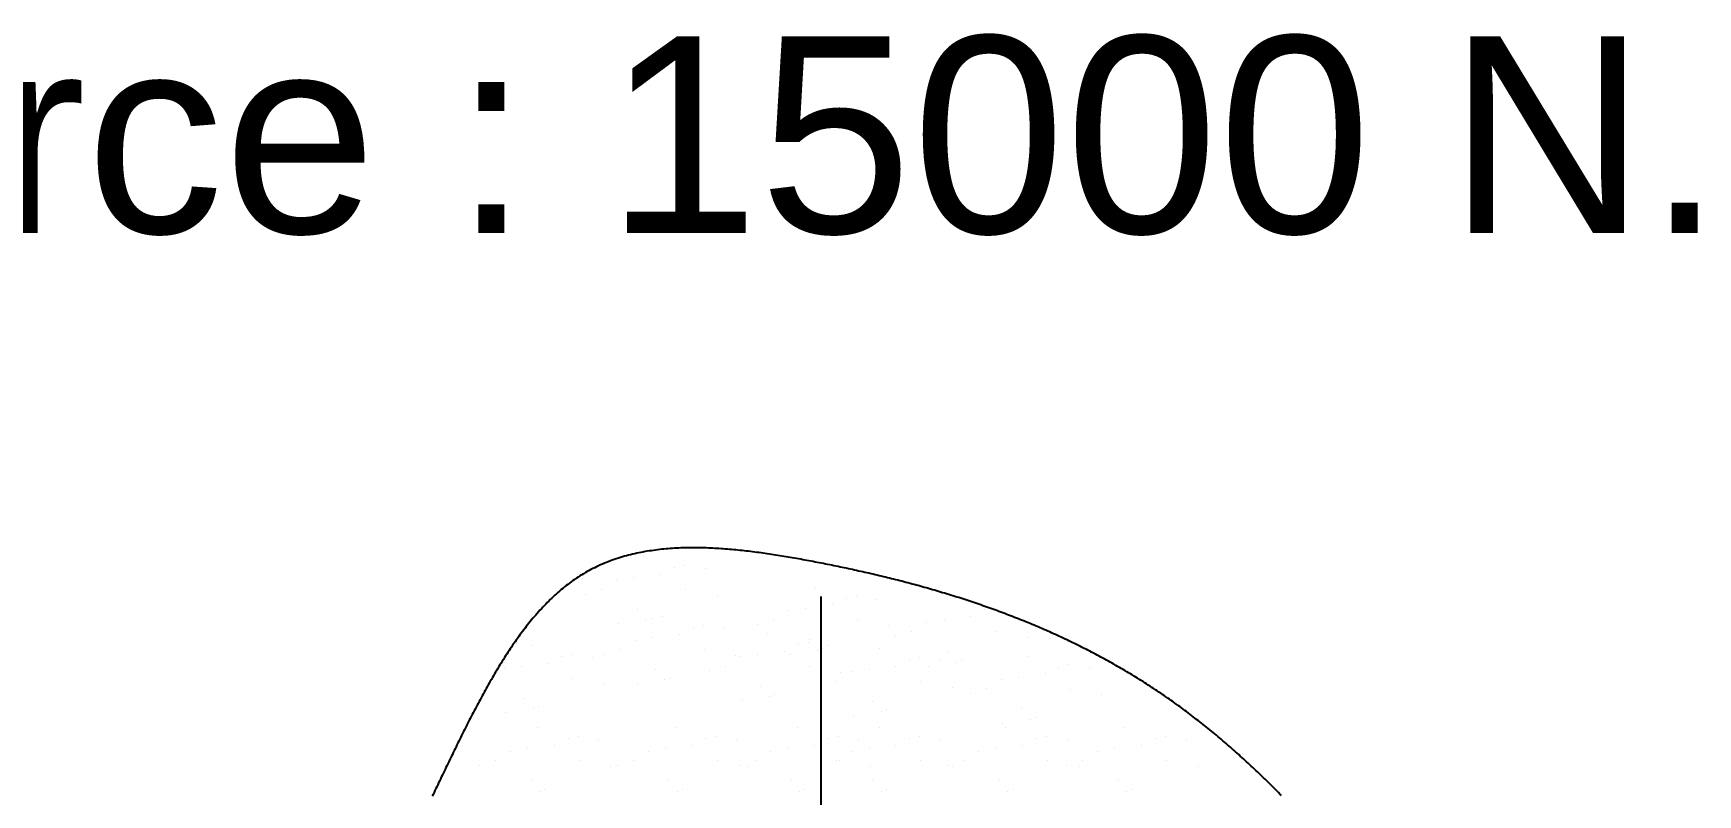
# Paper-space layout 'ldTemplatePARS001R3OrderA3BWPP03 (2)' of a CAD drawing. Header units: millimetres. Extents: x 302 to 722, y -383 to -86.
# Drawn here: x 502.78 to 528.13, y -256.22 to -244.62 of the extents above; entities that cross this region are included whole.
import ezdxf

# ---------------------------------------------------------------- set-up
doc = ezdxf.new("R2010")
doc.units = ezdxf.units.MM
doc.linetypes.add('DASH_CENTER', pattern=[36, 24, -3, 6, -3])
doc.styles.get("Standard").update_dxf_attribs({"font": 'ARIALUNI.TTF'})

psp = doc.layouts.new('ldTemplatePARS001R3OrderA3BWPP03 (2)')

# ---------------------------------------------------------------- linework, layer by layer
at = {"color": 7}
for p, q in [((511.507, -252.684), (511.478, -252.696)), ((511.537, -252.672), (511.507, -252.684)), ((511.568, -252.661), (511.537, -252.672)), ((511.598, -252.65), (511.568, -252.661)), ((511.628, -252.639), (511.598, -252.65)), ((511.659, -252.628), (511.628, -252.639)), ((511.69, -252.618), (511.659, -252.628)), ((511.72, -252.609), (511.69, -252.618)), ((511.751, -252.599), (511.72, -252.609)), ((511.782, -252.59), (511.751, -252.599)), ((511.813, -252.582), (511.782, -252.59)), ((511.845, -252.574), (511.813, -252.582)), ((511.876, -252.566), (511.845, -252.574)), ((511.907, -252.558), (511.876, -252.566)), ((511.939, -252.551), (511.907, -252.558)), ((511.97, -252.544), (511.939, -252.551)), ((512.002, -252.537), (511.97, -252.544)), ((512.033, -252.531), (512.002, -252.537)), ((512.065, -252.525), (512.033, -252.531)), ((512.097, -252.519), (512.065, -252.525)), ((512.076, -252.596), (512.076, -252.596)), ((512.129, -252.514), (512.097, -252.519)), ((512.16, -252.508), (512.129, -252.514)), ((512.192, -252.504), (512.16, -252.508)), ((512.224, -252.499), (512.192, -252.504)), ((512.256, -252.495), (512.224, -252.499)), ((512.288, -252.491), (512.256, -252.495)), ((512.32, -252.487), (512.288, -252.491)), ((512.352, -252.483), (512.32, -252.487)), ((512.384, -252.48), (512.352, -252.483)), ((512.416, -252.477), (512.384, -252.48)), ((512.449, -252.475), (512.416, -252.477)), ((512.481, -252.472), (512.449, -252.475)), ((512.513, -252.47), (512.481, -252.472)), ((512.545, -252.468), (512.513, -252.47)), ((512.577, -252.466), (512.545, -252.468)), ((512.609, -252.464), (512.577, -252.466)), ((512.641, -252.463), (512.609, -252.464)), ((512.674, -252.462), (512.641, -252.463)), ((512.706, -252.461), (512.674, -252.462)), ((512.738, -252.46), (512.706, -252.461)), ((512.77, -252.46), (512.738, -252.46)), ((512.803, -252.46), (512.77, -252.46)), ((512.835, -252.46), (512.803, -252.46)), ((512.867, -252.46), (512.835, -252.46)), ((512.899, -252.46), (512.867, -252.46)), ((512.931, -252.46), (512.899, -252.46)), ((512.964, -252.461), (512.931, -252.46)), ((512.996, -252.462), (512.964, -252.461)), ((513.028, -252.463), (512.996, -252.462)), ((513.06, -252.464), (513.028, -252.463)), ((513.092, -252.465), (513.06, -252.464)), ((513.125, -252.467), (513.092, -252.465)), ((513.157, -252.469), (513.125, -252.467)), ((513.189, -252.47), (513.157, -252.469)), ((513.221, -252.472), (513.189, -252.47)), ((513.253, -252.474), (513.221, -252.472)), ((513.285, -252.477), (513.253, -252.474)), ((513.317, -252.479), (513.285, -252.477)), ((513.35, -252.482), (513.317, -252.479)), ((513.382, -252.484), (513.35, -252.482)), ((513.414, -252.487), (513.382, -252.484)), ((513.446, -252.49), (513.414, -252.487)), ((513.478, -252.493), (513.446, -252.49)), ((513.51, -252.496), (513.478, -252.493)), ((513.542, -252.5), (513.51, -252.496)), ((513.574, -252.503), (513.542, -252.5)), ((513.606, -252.506), (513.574, -252.503)), ((513.638, -252.51), (513.606, -252.506)), ((513.67, -252.514), (513.638, -252.51)), ((513.702, -252.518), (513.67, -252.514)), ((513.734, -252.522), (513.702, -252.518)), ((513.766, -252.526), (513.734, -252.522)), ((513.798, -252.53), (513.766, -252.526)), ((513.83, -252.534), (513.798, -252.53)), ((513.862, -252.539), (513.83, -252.534)), ((513.894, -252.543), (513.862, -252.539)), ((513.925, -252.547), (513.894, -252.543)), ((513.957, -252.552), (513.925, -252.547)), ((513.989, -252.557), (513.957, -252.552)), ((514.021, -252.562), (513.989, -252.557)), ((514.053, -252.566), (514.021, -252.562)), ((514.085, -252.571), (514.053, -252.566)), ((514.116, -252.576), (514.085, -252.571)), ((514.148, -252.581), (514.116, -252.576)), ((514.18, -252.587), (514.148, -252.581)), ((514.212, -252.592), (514.18, -252.587)), ((514.244, -252.597), (514.212, -252.592)), ((514.275, -252.602), (514.244, -252.597)), ((514.307, -252.608), (514.275, -252.602)), ((514.339, -252.613), (514.307, -252.608)), ((514.37, -252.619), (514.339, -252.613)), ((514.402, -252.624), (514.37, -252.619)), ((514.434, -252.63), (514.402, -252.624)), ((514.466, -252.636), (514.434, -252.63)), ((514.497, -252.642), (514.466, -252.636)), ((514.529, -252.647), (514.497, -252.642)), ((514.561, -252.653), (514.529, -252.647)), ((514.592, -252.659), (514.561, -252.653)), ((514.624, -252.665), (514.592, -252.659)), ((514.656, -252.671), (514.624, -252.665)), ((514.687, -252.677), (514.656, -252.671)), ((514.719, -252.683), (514.687, -252.677)), ((514.75, -252.689), (514.719, -252.683)), ((514.782, -252.695), (514.75, -252.689)), ((511.024, -252.942), (510.998, -252.96)), ((511.051, -252.924), (511.024, -252.942)), ((511.078, -252.906), (511.051, -252.924)), ((511.105, -252.888), (511.078, -252.906)), ((511.132, -252.871), (511.105, -252.888)), ((511.16, -252.855), (511.132, -252.871)), ((511.188, -252.839), (511.16, -252.855)), ((511.216, -252.823), (511.188, -252.839)), ((511.244, -252.807), (511.216, -252.823)), ((511.273, -252.792), (511.244, -252.807)), ((511.301, -252.777), (511.273, -252.792)), ((511.33, -252.763), (511.301, -252.777)), ((511.359, -252.749), (511.33, -252.763)), ((511.389, -252.735), (511.359, -252.749)), ((511.418, -252.722), (511.389, -252.735)), ((511.448, -252.709), (511.418, -252.722)), ((511.478, -252.696), (511.448, -252.709)), ((511.925, -252.917), (511.925, -252.917)), ((512.331, -252.863), (512.331, -252.863)), ((512.542, -252.762), (512.542, -252.762)), ((512.695, -252.726), (512.695, -252.726)), ((513.01, -252.774), (513.01, -252.774)), ((514.814, -252.702), (514.782, -252.695)), ((514.845, -252.708), (514.814, -252.702)), ((514.877, -252.714), (514.845, -252.708)), ((514.908, -252.72), (514.877, -252.714)), ((514.94, -252.727), (514.908, -252.72)), ((514.971, -252.733), (514.94, -252.727)), ((515.003, -252.74), (514.971, -252.733)), ((515.035, -252.746), (515.003, -252.74)), ((515.066, -252.753), (515.035, -252.746)), ((515.098, -252.759), (515.066, -252.753)), ((515.129, -252.766), (515.098, -252.759)), ((515.161, -252.773), (515.129, -252.766)), ((515.192, -252.779), (515.161, -252.773)), ((515.224, -252.786), (515.192, -252.779)), ((515.255, -252.793), (515.224, -252.786)), ((515.286, -252.8), (515.255, -252.793)), ((515.318, -252.807), (515.286, -252.8)), ((515.349, -252.814), (515.318, -252.807)), ((515.381, -252.821), (515.349, -252.814)), ((515.412, -252.828), (515.381, -252.821)), ((515.444, -252.835), (515.412, -252.828)), ((515.475, -252.842), (515.444, -252.835)), ((515.506, -252.849), (515.475, -252.842)), ((515.538, -252.856), (515.506, -252.849)), ((515.569, -252.864), (515.538, -252.856)), ((515.6, -252.871), (515.569, -252.864)), ((515.632, -252.878), (515.6, -252.871)), ((515.663, -252.886), (515.632, -252.878)), ((515.694, -252.893), (515.663, -252.886)), ((515.726, -252.901), (515.694, -252.893)), ((515.757, -252.908), (515.726, -252.901)), ((515.788, -252.916), (515.757, -252.908)), ((515.82, -252.924), (515.788, -252.916)), ((515.851, -252.931), (515.82, -252.924)), ((515.882, -252.939), (515.851, -252.931)), ((515.913, -252.947), (515.882, -252.939)), ((510.722, -253.183), (510.699, -253.205)), ((510.746, -253.162), (510.722, -253.183)), ((510.77, -253.14), (510.746, -253.162)), ((510.795, -253.119), (510.77, -253.14)), ((510.819, -253.098), (510.795, -253.119)), ((510.844, -253.078), (510.819, -253.098)), ((510.869, -253.057), (510.844, -253.078)), ((510.894, -253.037), (510.869, -253.057)), ((510.92, -253.017), (510.894, -253.037)), ((510.946, -252.998), (510.92, -253.017)), ((510.972, -252.979), (510.946, -252.998)), ((510.998, -252.96), (510.972, -252.979)), ((511.191, -253.165), (511.191, -253.165)), ((511.432, -253.091), (511.432, -253.091)), ((511.664, -252.951), (511.664, -252.951)), ((512.711, -253.097), (512.711, -253.097)), ((513.192, -253.182), (513.192, -253.182)), ((514.693, -253.064), (514.693, -253.064)), ((515.311, -253.193), (515.311, -253.193)), ((515.944, -252.955), (515.913, -252.947)), ((515.976, -252.963), (515.944, -252.955)), ((516.007, -252.971), (515.976, -252.963)), ((516.038, -252.979), (516.007, -252.971)), ((516.069, -252.987), (516.038, -252.979)), ((516.1, -252.996), (516.069, -252.987)), ((516.131, -253.004), (516.1, -252.996)), ((516.163, -253.012), (516.131, -253.004)), ((516.194, -253.02), (516.163, -253.012)), ((516.225, -253.029), (516.194, -253.02)), ((516.256, -253.037), (516.225, -253.029)), ((516.287, -253.046), (516.256, -253.037)), ((516.318, -253.055), (516.287, -253.046)), ((516.349, -253.063), (516.318, -253.055)), ((516.38, -253.072), (516.349, -253.063)), ((516.411, -253.081), (516.38, -253.072)), ((516.442, -253.09), (516.411, -253.081)), ((516.473, -253.099), (516.442, -253.09)), ((516.504, -253.107), (516.473, -253.099)), ((516.535, -253.117), (516.504, -253.107)), ((516.565, -253.126), (516.535, -253.117)), ((516.596, -253.135), (516.565, -253.126)), ((516.627, -253.144), (516.596, -253.135)), ((516.658, -253.153), (516.627, -253.144)), ((516.689, -253.163), (516.658, -253.153)), ((516.72, -253.172), (516.689, -253.163)), ((516.75, -253.181), (516.72, -253.172)), ((516.781, -253.191), (516.75, -253.181)), ((516.812, -253.201), (516.781, -253.191)), ((510.474, -253.437), (510.452, -253.461)), ((510.495, -253.413), (510.474, -253.437)), ((510.517, -253.389), (510.495, -253.413)), ((510.539, -253.365), (510.517, -253.389)), ((510.561, -253.342), (510.539, -253.365)), ((510.584, -253.319), (510.561, -253.342)), ((510.606, -253.296), (510.584, -253.319)), ((510.629, -253.273), (510.606, -253.296)), ((510.652, -253.25), (510.629, -253.273)), ((510.675, -253.228), (510.652, -253.25)), ((510.699, -253.205), (510.675, -253.228)), ((511.976, -253.396), (511.976, -253.396)), ((514.281, -253.418), (514.281, -253.418)), ((514.541, -253.384), (514.541, -253.384)), ((514.948, -253.331), (514.948, -253.331)), ((515.159, -253.229), (515.159, -253.229)), ((515.627, -253.241), (515.627, -253.241)), ((516.8, -253.24), (516.8, -253.24)), ((516.843, -253.21), (516.812, -253.201)), ((516.873, -253.22), (516.843, -253.21)), ((516.904, -253.23), (516.873, -253.22)), ((516.935, -253.24), (516.904, -253.23)), ((516.965, -253.25), (516.935, -253.24)), ((516.996, -253.26), (516.965, -253.25)), ((517.026, -253.27), (516.996, -253.26)), ((517.057, -253.28), (517.026, -253.27)), ((517.088, -253.29), (517.057, -253.28)), ((517.118, -253.3), (517.088, -253.29)), ((517.149, -253.311), (517.118, -253.3)), ((517.179, -253.321), (517.149, -253.311)), ((517.21, -253.331), (517.179, -253.321)), ((517.24, -253.342), (517.21, -253.331)), ((517.27, -253.353), (517.24, -253.342)), ((517.266, -253.405), (517.266, -253.405)), ((517.301, -253.363), (517.27, -253.353)), ((517.331, -253.374), (517.301, -253.363)), ((517.361, -253.385), (517.331, -253.374)), ((517.392, -253.396), (517.361, -253.385)), ((517.422, -253.407), (517.392, -253.396)), ((517.452, -253.418), (517.422, -253.407)), ((517.483, -253.429), (517.452, -253.418)), ((517.513, -253.44), (517.483, -253.429)), ((517.543, -253.451), (517.513, -253.44)), ((517.573, -253.462), (517.543, -253.451)), ((510.269, -253.685), (510.249, -253.711)), ((510.288, -253.66), (510.269, -253.685)), ((510.308, -253.634), (510.288, -253.66)), ((510.328, -253.609), (510.308, -253.634)), ((510.349, -253.584), (510.328, -253.609)), ((510.369, -253.559), (510.349, -253.584)), ((510.39, -253.534), (510.369, -253.559)), ((510.41, -253.51), (510.39, -253.534)), ((510.431, -253.485), (510.41, -253.51)), ((510.452, -253.461), (510.431, -253.485)), ((511.689, -253.621), (511.689, -253.621)), ((512.108, -253.56), (512.108, -253.56)), ((512.187, -253.531), (512.187, -253.531)), ((512.364, -253.511), (512.364, -253.511)), ((512.829, -253.676), (512.829, -253.676)), ((512.982, -253.64), (512.982, -253.64)), ((513.298, -253.688), (513.298, -253.688)), ((513.808, -253.632), (513.808, -253.632)), ((514.048, -253.558), (514.048, -253.558)), ((515.327, -253.564), (515.327, -253.564)), ((515.809, -253.649), (515.809, -253.649)), ((516.389, -253.594), (516.389, -253.594)), ((516.649, -253.56), (516.649, -253.56)), ((517.055, -253.507), (517.055, -253.507)), ((517.603, -253.474), (517.573, -253.462)), ((517.633, -253.485), (517.603, -253.474)), ((517.663, -253.497), (517.633, -253.485)), ((517.693, -253.508), (517.663, -253.497)), ((517.723, -253.52), (517.693, -253.508)), ((517.753, -253.532), (517.723, -253.52)), ((517.783, -253.544), (517.753, -253.532)), ((517.813, -253.556), (517.783, -253.544)), ((517.843, -253.568), (517.813, -253.556)), ((517.873, -253.58), (517.843, -253.568)), ((517.903, -253.592), (517.873, -253.58)), ((517.933, -253.604), (517.903, -253.592)), ((517.962, -253.616), (517.933, -253.604)), ((517.992, -253.629), (517.962, -253.616)), ((518.022, -253.641), (517.992, -253.629)), ((518.052, -253.653), (518.022, -253.641)), ((518.081, -253.666), (518.052, -253.653)), ((518.111, -253.679), (518.081, -253.666)), ((518.14, -253.691), (518.111, -253.679)), ((518.17, -253.704), (518.14, -253.691)), ((518.2, -253.717), (518.17, -253.704)), ((510.08, -253.946), (510.062, -253.973)), ((510.098, -253.92), (510.08, -253.946)), ((510.116, -253.893), (510.098, -253.92)), ((510.135, -253.867), (510.116, -253.893)), ((510.154, -253.841), (510.135, -253.867)), ((510.172, -253.814), (510.154, -253.841)), ((510.191, -253.788), (510.172, -253.814)), ((510.21, -253.762), (510.191, -253.788)), ((510.23, -253.736), (510.21, -253.762)), ((510.249, -253.711), (510.23, -253.736)), ((510.363, -253.95), (510.363, -253.95)), ((511.952, -253.866), (511.952, -253.866)), ((512.212, -253.831), (512.212, -253.831)), ((512.619, -253.778), (512.619, -253.778)), ((513.96, -253.767), (513.96, -253.767)), ((514.426, -253.933), (514.426, -253.933)), ((514.578, -253.897), (514.578, -253.897)), ((514.593, -253.863), (514.593, -253.863)), ((514.894, -253.945), (514.894, -253.945)), ((515.916, -253.808), (515.916, -253.808)), ((516.156, -253.734), (516.156, -253.734)), ((517.435, -253.74), (517.435, -253.74)), ((517.916, -253.825), (517.916, -253.825)), ((518.229, -253.73), (518.2, -253.717)), ((518.258, -253.743), (518.229, -253.73)), ((518.288, -253.756), (518.258, -253.743)), ((518.317, -253.769), (518.288, -253.756)), ((518.347, -253.783), (518.317, -253.769)), ((518.376, -253.796), (518.347, -253.783)), ((518.405, -253.81), (518.376, -253.796)), ((518.434, -253.823), (518.405, -253.81)), ((518.464, -253.837), (518.434, -253.823)), ((518.493, -253.85), (518.464, -253.837)), ((518.522, -253.864), (518.493, -253.85)), ((518.551, -253.878), (518.522, -253.864)), ((518.58, -253.892), (518.551, -253.878)), ((518.609, -253.906), (518.58, -253.892)), ((518.638, -253.92), (518.609, -253.906)), ((518.667, -253.934), (518.638, -253.92)), ((518.696, -253.948), (518.667, -253.934)), ((518.725, -253.963), (518.696, -253.948)), ((509.921, -254.189), (509.904, -254.216)), ((509.939, -254.162), (509.921, -254.189)), ((509.956, -254.134), (509.939, -254.162)), ((509.973, -254.107), (509.956, -254.134)), ((509.991, -254.08), (509.973, -254.107)), ((510.008, -254.053), (509.991, -254.08)), ((510.026, -254.026), (510.008, -254.053)), ((510.044, -254), (510.026, -254.026)), ((510.062, -253.973), (510.044, -254)), ((510.829, -254.115), (510.829, -254.115)), ((510.981, -254.079), (510.981, -254.079)), ((511.297, -254.127), (511.297, -254.127)), ((511.479, -254.079), (511.479, -254.079)), ((511.719, -254.005), (511.719, -254.005)), ((512.998, -254.012), (512.998, -254.012)), ((513.48, -254.096), (513.48, -254.096)), ((513.548, -254.122), (513.548, -254.122)), ((513.808, -254.088), (513.808, -254.088)), ((514.215, -254.034), (514.215, -254.034)), ((514.306, -254.088), (514.306, -254.088)), ((514.724, -254.027), (514.724, -254.027)), ((514.804, -253.998), (514.804, -253.998)), ((515.661, -253.997), (515.661, -253.997)), ((516.126, -254.163), (516.126, -254.163)), ((516.279, -254.126), (516.279, -254.126)), ((516.595, -254.174), (516.595, -254.174)), ((516.7, -254.039), (516.7, -254.039)), ((516.832, -254.203), (516.832, -254.203)), ((516.911, -254.174), (516.911, -254.174)), ((517.934, -254.112), (517.934, -254.112)), ((518.753, -253.977), (518.725, -253.963)), ((518.782, -253.992), (518.753, -253.977)), ((518.811, -254.006), (518.782, -253.992)), ((518.84, -254.021), (518.811, -254.006)), ((518.868, -254.036), (518.84, -254.021)), ((518.897, -254.05), (518.868, -254.036)), ((518.925, -254.065), (518.897, -254.05)), ((518.954, -254.08), (518.925, -254.065)), ((518.982, -254.095), (518.954, -254.08)), ((519.011, -254.11), (518.982, -254.095)), ((519.039, -254.126), (519.011, -254.11)), ((519.068, -254.141), (519.039, -254.126)), ((519.096, -254.156), (519.068, -254.141)), ((519.124, -254.172), (519.096, -254.156)), ((519.152, -254.187), (519.124, -254.172)), ((519.18, -254.203), (519.152, -254.187)), ((519.209, -254.219), (519.18, -254.203)), ((509.756, -254.465), (509.74, -254.493)), ((509.772, -254.437), (509.756, -254.465)), ((509.788, -254.409), (509.772, -254.437)), ((509.804, -254.382), (509.788, -254.409)), ((509.821, -254.354), (509.804, -254.382)), ((509.837, -254.326), (509.821, -254.354)), ((509.854, -254.299), (509.837, -254.326)), ((509.871, -254.271), (509.854, -254.299)), ((509.887, -254.244), (509.871, -254.271)), ((509.904, -254.216), (509.887, -254.244)), ((509.951, -254.304), (509.951, -254.304)), ((510.211, -254.27), (510.211, -254.27)), ((510.618, -254.217), (510.618, -254.217)), ((510.997, -254.45), (510.997, -254.45)), ((512.263, -254.311), (512.263, -254.311)), ((512.474, -254.445), (512.474, -254.445)), ((513.075, -254.335), (513.075, -254.335)), ((513.315, -254.262), (513.315, -254.262)), ((514.594, -254.268), (514.594, -254.268)), ((515.076, -254.353), (515.076, -254.353)), ((515.249, -254.352), (515.249, -254.352)), ((515.509, -254.317), (515.509, -254.317)), ((515.916, -254.264), (515.916, -254.264)), ((516.413, -254.264), (516.413, -254.264)), ((517.522, -254.466), (517.522, -254.466)), ((517.782, -254.432), (517.782, -254.432)), ((518.189, -254.379), (518.189, -254.379)), ((518.399, -254.277), (518.399, -254.277)), ((518.552, -254.241), (518.552, -254.241)), ((518.868, -254.289), (518.868, -254.289)), ((519.237, -254.235), (519.209, -254.219)), ((519.265, -254.251), (519.237, -254.235)), ((519.293, -254.267), (519.265, -254.251)), ((519.32, -254.283), (519.293, -254.267)), ((519.348, -254.299), (519.32, -254.283)), ((519.376, -254.315), (519.348, -254.299)), ((519.404, -254.331), (519.376, -254.315)), ((519.432, -254.348), (519.404, -254.331)), ((519.459, -254.364), (519.432, -254.348)), ((519.487, -254.381), (519.459, -254.364)), ((519.515, -254.398), (519.487, -254.381)), ((519.542, -254.414), (519.515, -254.398)), ((519.57, -254.431), (519.542, -254.414)), ((519.597, -254.448), (519.57, -254.431)), ((519.624, -254.465), (519.597, -254.448)), ((519.652, -254.482), (519.624, -254.465)), ((509.614, -254.718), (509.599, -254.746)), ((509.63, -254.69), (509.614, -254.718)), ((509.645, -254.661), (509.63, -254.69)), ((509.661, -254.633), (509.645, -254.661)), ((509.676, -254.605), (509.661, -254.633)), ((509.692, -254.577), (509.676, -254.605)), ((509.708, -254.549), (509.692, -254.577)), ((509.724, -254.521), (509.708, -254.549)), ((509.74, -254.493), (509.724, -254.521)), ((511.479, -254.535), (511.479, -254.535)), ((511.977, -254.535), (511.977, -254.535)), ((512.395, -254.474), (512.395, -254.474)), ((513.859, -254.567), (513.859, -254.567)), ((514.07, -254.701), (514.07, -254.701)), ((514.776, -254.565), (514.776, -254.565)), ((515.016, -254.491), (515.016, -254.491)), ((516.295, -254.498), (516.295, -254.498)), ((516.777, -254.582), (516.777, -254.582)), ((517.049, -254.68), (517.049, -254.68)), ((517.289, -254.606), (517.289, -254.606)), ((518.568, -254.612), (518.568, -254.612)), ((519.05, -254.697), (519.05, -254.697)), ((519.679, -254.499), (519.652, -254.482)), ((519.706, -254.517), (519.679, -254.499)), ((519.733, -254.534), (519.706, -254.517)), ((519.76, -254.551), (519.733, -254.534)), ((519.787, -254.569), (519.76, -254.551)), ((519.814, -254.587), (519.787, -254.569)), ((519.841, -254.604), (519.814, -254.587)), ((519.868, -254.622), (519.841, -254.604)), ((519.895, -254.64), (519.868, -254.622)), ((519.922, -254.658), (519.895, -254.64)), ((519.948, -254.676), (519.922, -254.658)), ((519.975, -254.694), (519.948, -254.676)), ((520.002, -254.712), (519.975, -254.694)), ((520.028, -254.73), (520.002, -254.712)), ((509.478, -254.974), (509.463, -255.002)), ((509.493, -254.945), (509.478, -254.974)), ((509.508, -254.917), (509.493, -254.945)), ((509.523, -254.888), (509.508, -254.917)), ((509.538, -254.86), (509.523, -254.888)), ((509.553, -254.831), (509.538, -254.86)), ((509.568, -254.803), (509.553, -254.831)), ((509.584, -254.775), (509.568, -254.803)), ((509.599, -254.746), (509.584, -254.775)), ((509.976, -254.974), (509.976, -254.974)), ((510.263, -254.749), (510.263, -254.749)), ((510.394, -254.913), (510.394, -254.913)), ((510.473, -254.884), (510.473, -254.884)), ((513.573, -254.791), (513.573, -254.791)), ((513.991, -254.731), (513.991, -254.731)), ((515.56, -254.797), (515.56, -254.797)), ((515.692, -254.96), (515.692, -254.96)), ((515.771, -254.931), (515.771, -254.931)), ((517.833, -254.911), (517.833, -254.911)), ((520.055, -254.749), (520.028, -254.73)), ((520.081, -254.767), (520.055, -254.749)), ((520.107, -254.786), (520.081, -254.767)), ((520.134, -254.804), (520.107, -254.786)), ((520.16, -254.823), (520.134, -254.804)), ((520.186, -254.842), (520.16, -254.823)), ((520.212, -254.861), (520.186, -254.842)), ((520.238, -254.88), (520.212, -254.861)), ((520.264, -254.899), (520.238, -254.88)), ((520.29, -254.918), (520.264, -254.899)), ((520.316, -254.937), (520.29, -254.918)), ((520.342, -254.956), (520.316, -254.937)), ((520.367, -254.976), (520.342, -254.956)), ((509.361, -255.203), (509.347, -255.232)), ((509.375, -255.174), (509.361, -255.203)), ((509.39, -255.146), (509.375, -255.174)), ((509.405, -255.117), (509.39, -255.146)), ((509.419, -255.088), (509.405, -255.117)), ((509.434, -255.06), (509.419, -255.088)), ((509.449, -255.031), (509.434, -255.06)), ((509.463, -255.002), (509.449, -255.031)), ((510.461, -255.204), (510.461, -255.204)), ((512.559, -255.204), (512.559, -255.204)), ((514.419, -255.204), (514.419, -255.204)), ((515.274, -255.021), (515.274, -255.021)), ((515.661, -255.204), (515.661, -255.204)), ((517.547, -255.136), (517.547, -255.136)), ((517.589, -255.204), (517.589, -255.204)), ((517.965, -255.075), (517.965, -255.075)), ((518.044, -255.046), (518.044, -255.046)), ((519.404, -255.204), (519.404, -255.204)), ((520.393, -254.995), (520.367, -254.976)), ((520.419, -255.015), (520.393, -254.995)), ((520.444, -255.034), (520.419, -255.015)), ((520.47, -255.054), (520.444, -255.034)), ((520.495, -255.074), (520.47, -255.054)), ((520.521, -255.093), (520.495, -255.074)), ((520.546, -255.113), (520.521, -255.093)), ((520.571, -255.133), (520.546, -255.113)), ((520.596, -255.153), (520.571, -255.133)), ((520.622, -255.173), (520.596, -255.153)), ((520.647, -255.194), (520.622, -255.173)), ((520.672, -255.214), (520.647, -255.194)), ((520.697, -255.234), (520.672, -255.214)), ((509.232, -255.463), (509.218, -255.492)), ((509.246, -255.434), (509.232, -255.463)), ((509.261, -255.405), (509.246, -255.434)), ((509.275, -255.376), (509.261, -255.405)), ((509.289, -255.347), (509.275, -255.376)), ((509.303, -255.318), (509.289, -255.347)), ((509.318, -255.29), (509.303, -255.318)), ((509.332, -255.261), (509.318, -255.29)), ((509.347, -255.232), (509.332, -255.261)), ((510.716, -255.471), (510.716, -255.471)), ((510.926, -255.369), (510.926, -255.369)), ((511.079, -255.333), (511.079, -255.333)), ((511.395, -255.381), (511.395, -255.381)), ((512.814, -255.471), (512.814, -255.471)), ((513.024, -255.369), (513.024, -255.369)), ((513.177, -255.333), (513.177, -255.333)), ((513.493, -255.381), (513.493, -255.381)), ((514.674, -255.471), (514.674, -255.471)), ((514.885, -255.369), (514.885, -255.369)), ((515.038, -255.333), (515.038, -255.333)), ((515.353, -255.381), (515.353, -255.381)), ((515.916, -255.471), (515.916, -255.471)), ((516.126, -255.369), (516.126, -255.369)), ((516.279, -255.333), (516.279, -255.333)), ((516.595, -255.381), (516.595, -255.381)), ((517.844, -255.471), (517.844, -255.471)), ((518.055, -255.369), (518.055, -255.369)), ((518.207, -255.333), (518.207, -255.333)), ((518.523, -255.381), (518.523, -255.381)), ((519.659, -255.471), (519.659, -255.471)), ((519.87, -255.369), (519.87, -255.369)), ((520.022, -255.333), (520.022, -255.333)), ((520.338, -255.381), (520.338, -255.381)), ((520.722, -255.255), (520.697, -255.234)), ((520.747, -255.275), (520.722, -255.255)), ((520.771, -255.296), (520.747, -255.275)), ((520.796, -255.316), (520.771, -255.296)), ((520.821, -255.337), (520.796, -255.316)), ((520.845, -255.358), (520.821, -255.337)), ((520.87, -255.378), (520.845, -255.358)), ((520.895, -255.399), (520.87, -255.378)), ((520.919, -255.42), (520.895, -255.399)), ((520.944, -255.441), (520.919, -255.42)), ((520.968, -255.462), (520.944, -255.441)), ((520.992, -255.484), (520.968, -255.462)), ((509.106, -255.723), (509.092, -255.752)), ((509.12, -255.694), (509.106, -255.723)), ((509.134, -255.665), (509.12, -255.694)), ((509.148, -255.636), (509.134, -255.665)), ((509.162, -255.607), (509.148, -255.636)), ((509.176, -255.578), (509.162, -255.607)), ((509.19, -255.549), (509.176, -255.578)), ((509.204, -255.521), (509.19, -255.549)), ((509.218, -255.492), (509.204, -255.521)), ((509.816, -255.698), (509.816, -255.698)), ((510.049, -255.558), (510.049, -255.558)), ((510.309, -255.524), (510.309, -255.524)), ((511.095, -255.704), (511.095, -255.704)), ((511.914, -255.698), (511.914, -255.698)), ((512.147, -255.558), (512.147, -255.558)), ((512.407, -255.524), (512.407, -255.524)), ((513.193, -255.704), (513.193, -255.704)), ((513.775, -255.698), (513.775, -255.698)), ((514.007, -255.558), (514.007, -255.558)), ((514.268, -255.524), (514.268, -255.524)), ((515.016, -255.698), (515.016, -255.698)), ((515.054, -255.704), (515.054, -255.704)), ((515.249, -255.558), (515.249, -255.558)), ((515.509, -255.524), (515.509, -255.524)), ((516.295, -255.704), (516.295, -255.704)), ((516.944, -255.698), (516.944, -255.698)), ((517.177, -255.558), (517.177, -255.558)), ((517.438, -255.524), (517.438, -255.524)), ((518.224, -255.704), (518.224, -255.704)), ((518.759, -255.698), (518.759, -255.698)), ((518.992, -255.558), (518.992, -255.558)), ((519.252, -255.524), (519.252, -255.524)), ((520.038, -255.704), (520.038, -255.704)), ((521.016, -255.505), (520.992, -255.484)), ((521.041, -255.526), (521.016, -255.505)), ((521.065, -255.547), (521.041, -255.526)), ((521.089, -255.569), (521.065, -255.547)), ((521.113, -255.59), (521.089, -255.569)), ((521.137, -255.612), (521.113, -255.59)), ((521.161, -255.633), (521.137, -255.612)), ((521.185, -255.655), (521.161, -255.633)), ((521.209, -255.676), (521.185, -255.655)), ((521.232, -255.698), (521.209, -255.676)), ((521.256, -255.72), (521.232, -255.698)), ((521.28, -255.742), (521.256, -255.72)), ((508.98, -255.985), (508.967, -256.014)), ((508.994, -255.956), (508.98, -255.985)), ((509.008, -255.927), (508.994, -255.956)), ((509.022, -255.898), (509.008, -255.927)), ((509.036, -255.868), (509.022, -255.898)), ((509.05, -255.839), (509.036, -255.868)), ((509.064, -255.81), (509.05, -255.839)), ((509.078, -255.781), (509.064, -255.81)), ((509.092, -255.752), (509.078, -255.781)), ((509.576, -255.772), (509.576, -255.772)), ((511.577, -255.789), (511.577, -255.789)), ((511.674, -255.772), (511.674, -255.772)), ((513.534, -255.772), (513.534, -255.772)), ((513.675, -255.789), (513.675, -255.789)), ((514.776, -255.772), (514.776, -255.772)), ((515.535, -255.789), (515.535, -255.789)), ((516.704, -255.772), (516.704, -255.772)), ((516.777, -255.789), (516.777, -255.789)), ((518.519, -255.772), (518.519, -255.772)), ((518.705, -255.789), (518.705, -255.789)), ((520.52, -255.789), (520.52, -255.789)), ((521.303, -255.764), (521.28, -255.742)), ((521.327, -255.786), (521.303, -255.764)), ((521.351, -255.808), (521.327, -255.786)), ((521.374, -255.83), (521.351, -255.808)), ((521.397, -255.852), (521.374, -255.83)), ((521.421, -255.874), (521.397, -255.852)), ((521.444, -255.896), (521.421, -255.874)), ((521.467, -255.919), (521.444, -255.896)), ((521.491, -255.941), (521.467, -255.919)), ((521.514, -255.963), (521.491, -255.941)), ((521.537, -255.986), (521.514, -255.963)), ((521.56, -256.008), (521.537, -255.986)), ((508.869, -256.217), (508.856, -256.246)), ((508.883, -256.188), (508.869, -256.217)), ((508.897, -256.159), (508.883, -256.188)), ((508.911, -256.13), (508.897, -256.159)), ((508.925, -256.101), (508.911, -256.13)), ((508.939, -256.072), (508.925, -256.101)), ((508.953, -256.043), (508.939, -256.072)), ((508.967, -256.014), (508.953, -256.043)), ((510.36, -256.003), (510.36, -256.003)), ((510.492, -256.167), (510.492, -256.167)), ((510.571, -256.138), (510.571, -256.138)), ((512.458, -256.003), (512.458, -256.003)), ((512.59, -256.167), (512.59, -256.167)), ((512.669, -256.138), (512.669, -256.138)), ((514.319, -256.003), (514.319, -256.003)), ((514.451, -256.167), (514.451, -256.167)), ((514.53, -256.138), (514.53, -256.138)), ((515.56, -256.003), (515.56, -256.003)), ((515.692, -256.167), (515.692, -256.167)), ((515.771, -256.138), (515.771, -256.138)), ((517.489, -256.003), (517.489, -256.003)), ((517.621, -256.167), (517.621, -256.167)), ((517.7, -256.138), (517.7, -256.138)), ((519.303, -256.003), (519.303, -256.003)), ((519.435, -256.167), (519.435, -256.167)), ((519.514, -256.138), (519.514, -256.138)), ((521.583, -256.031), (521.56, -256.008)), ((521.606, -256.053), (521.583, -256.031)), ((521.629, -256.076), (521.606, -256.053)), ((521.652, -256.098), (521.629, -256.076)), ((521.675, -256.121), (521.652, -256.098)), ((521.697, -256.144), (521.675, -256.121)), ((521.72, -256.167), (521.697, -256.144)), ((521.743, -256.19), (521.72, -256.167)), ((521.765, -256.213), (521.743, -256.19)), ((521.788, -256.235), (521.765, -256.213))]:
    psp.add_line(p, q, dxfattribs=at)
at = {"color": 7, "linetype": 'DASH_CENTER'}
psp.add_line((514.776, -286.203), (514.776, -252.678), dxfattribs=at)

# ---------------------------------------------------------------- texts
at = {"color": 7}
psp.add_text('Force : 15000 N.', height=3, dxfattribs=at).set_placement((497.297, -247.666))

doc.saveas('drawing.dxf')
